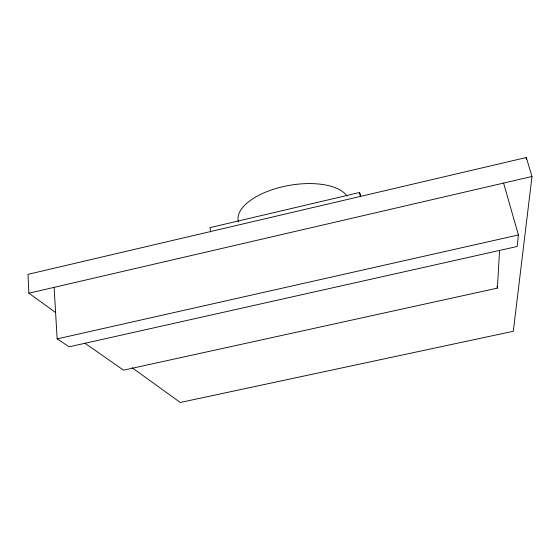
<?xml version="1.0" encoding="UTF-8"?>
<svg xmlns="http://www.w3.org/2000/svg" width="560" height="560" viewBox="0 0 560 560"><rect width="100%" height="100%" fill="white"/><g stroke="black" fill="none" stroke-linecap="round" stroke-linejoin="round"><path stroke-width="0.84" d="M84.994 343.273L123.55 370.167L497.413 288.12L499.555 250.432M526.12 159.257L526.302 157.521L28 274.344L28.882 293.209L55.762 312.613M503.587 183.078L518.399 234.962L517.202 246.477L69.139 346.822L57.148 338.891L54.124 287.357M526.302 157.521L532 176.491L513.31 331.268L180.257 402.479L132.153 367.759M360.738 196.665L359.569 192.486L210.014 227.626L210.595 231.917M28.882 293.209L532 176.491M57.148 338.891L518.399 234.962M496.958 286.433L497.413 288.12M359.569 192.486L360.465 196.721M238.434 221.914A56.308 25.865 -10.1 0 1 282.17 186.851A56.308 25.865 -10.1 0 1 346.955 196.035"/></g></svg>
